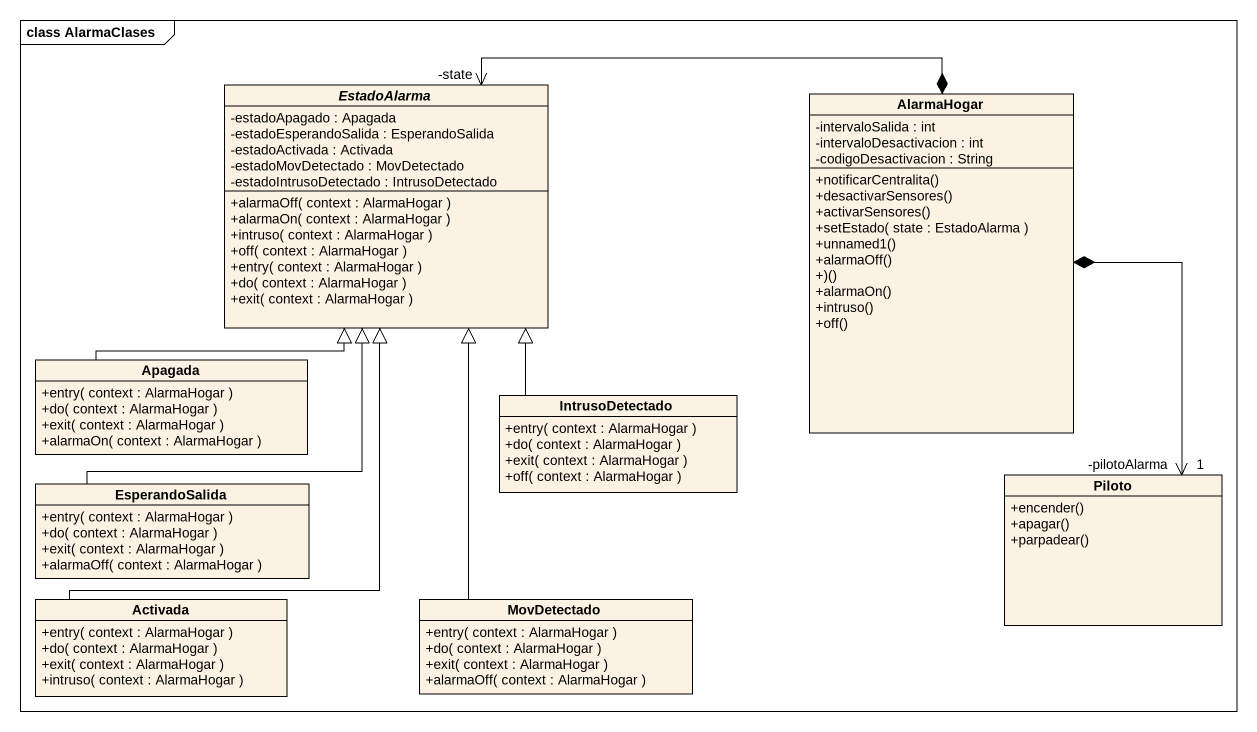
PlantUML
@startuml
mainframe class AlarmaClases
hide circle
hide empty members
skinparam classAttributeIconSize 0
abstract class EstadoAlarma {
  -estadoApagado : Apagada
  -estadoEsperandoSalida : EsperandoSalida
  -estadoActivada : Activada
  -estadoMovDetectado : MovDetectado
  -estadoIntrusoDetectado : IntrusoDetectado
  +alarmaOff( context : AlarmaHogar )
  +alarmaOn( context : AlarmaHogar )
  +intruso( context : AlarmaHogar )
  +off( context : AlarmaHogar )
  +entry( context : AlarmaHogar )
  +do( context : AlarmaHogar )
  +exit( context : AlarmaHogar )
}
class AlarmaHogar {
  -intervaloSalida : int
  -intervaloDesactivacion : int
  -codigoDesactivacion : String
  +notificarCentralita()
  +desactivarSensores()
  +activarSensores()
  +setEstado( state : EstadoAlarma )
  +unnamed1()
  +alarmaOff()
  +)()
  +alarmaOn()
  +intruso()
  +off()
}
class Apagada {
  +entry( context : AlarmaHogar )
  +do( context : AlarmaHogar )
  +exit( context : AlarmaHogar )
  +alarmaOn( context : AlarmaHogar )
}
class IntrusoDetectado {
  +entry( context : AlarmaHogar )
  +do( context : AlarmaHogar )
  +exit( context : AlarmaHogar )
  +off( context : AlarmaHogar )
}
class Piloto {
  +encender()
  +apagar()
  +parpadear()
}
class EsperandoSalida {
  +entry( context : AlarmaHogar )
  +do( context : AlarmaHogar )
  +exit( context : AlarmaHogar )
  +alarmaOff( context : AlarmaHogar )
}
class Activada {
  +entry( context : AlarmaHogar )
  +do( context : AlarmaHogar )
  +exit( context : AlarmaHogar )
  +intruso( context : AlarmaHogar )
}
class MovDetectado {
  +entry( context : AlarmaHogar )
  +do( context : AlarmaHogar )
  +exit( context : AlarmaHogar )
  +alarmaOff( context : AlarmaHogar )
}
AlarmaHogar *-left-> "-state" EstadoAlarma
AlarmaHogar *--> "1\n-pilotoAlarma" Piloto
Apagada -up-|> EstadoAlarma
IntrusoDetectado -up-|> EstadoAlarma
EsperandoSalida -up-|> EstadoAlarma
Activada -up-|> EstadoAlarma
MovDetectado -up-|> EstadoAlarma
@enduml
